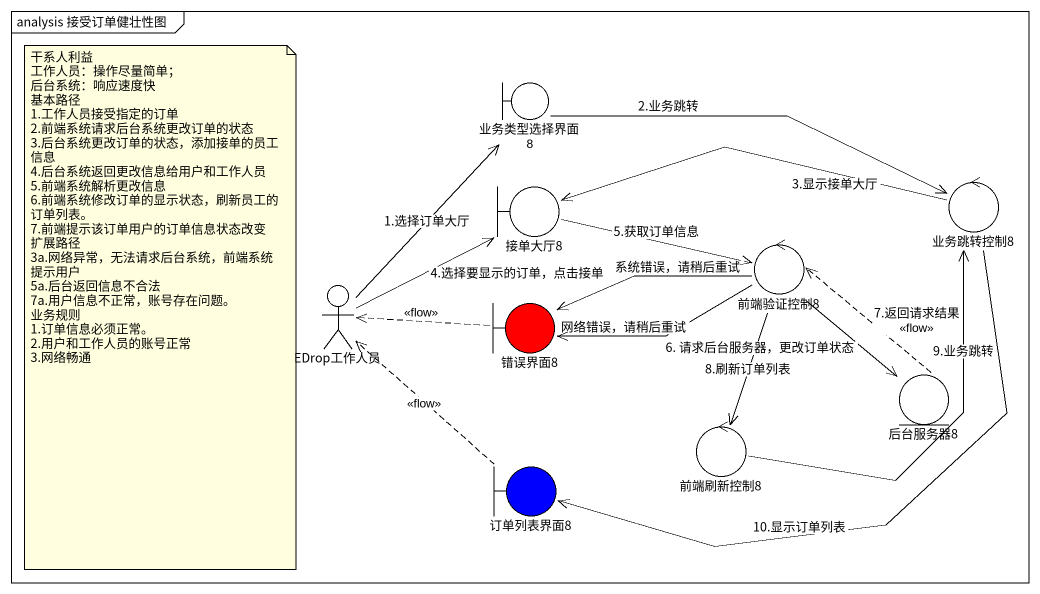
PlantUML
@startuml
mainframe analysis 接受订单健壮性图
boundary 业务类型选择界面8
boundary 接单大厅8
control 业务跳转控制8
control 前端验证控制8
actor EDrop工作人员
boundary 错误界面8 #FF0000
entity 后台服务器8
control 前端刷新控制8
boundary 订单列表界面8 #0000FF
业务类型选择界面8 -right-> 业务跳转控制8 : 2.业务跳转
接单大厅8 -right-> 前端验证控制8 : 5.获取订单信息
业务跳转控制8 -left-> 接单大厅8 : 3.显示接单大厅
业务跳转控制8 --> 订单列表界面8 : 10.显示订单列表
前端验证控制8 -left-> 错误界面8 : 系统错误，请稍后重试
前端验证控制8 -left-> 错误界面8 : 网络错误，请稍后重试
前端验证控制8 --> 后台服务器8 : 6. 请求后台服务器，更改订单状态
前端验证控制8 --> 前端刷新控制8 : 8.刷新订单列表
EDrop工作人员 -up-> 业务类型选择界面8 : 1.选择订单大厅
EDrop工作人员 -right-> 接单大厅8 : 4.选择要显示的订单，点击接单
错误界面8 .left.> EDrop工作人员 : <<flow>>
后台服务器8 .up.> 前端验证控制8 : 7.返回请求结果\n<<flow>>
前端刷新控制8 -up-> 业务跳转控制8 : 9.业务跳转
订单列表界面8 .up.> EDrop工作人员 : <<flow>>
note as N1
  干系人利益
  工作人员：操作尽量简单；
  后台系统：响应速度快
  基本路径
  1.工作人员接受指定的订单
  2.前端系统请求后台系统更改订单的状态
  3.后台系统更改订单的状态，添加接单的员工信息
  4.后台系统返回更改信息给用户和工作人员
  5.前端系统解析更改信息
  6.前端系统修改订单的显示状态，刷新员工的订单列表。
  7.前端提示该订单用户的订单信息状态改变
  扩展路径
  3a.网络异常，无法请求后台系统，前端系统提示用户
  5a.后台返回信息不合法
  7a.用户信息不正常，账号存在问题。
  业务规则
  1.订单信息必须正常。
  2.用户和工作人员的账号正常
  3.网络畅通
end note
@enduml
